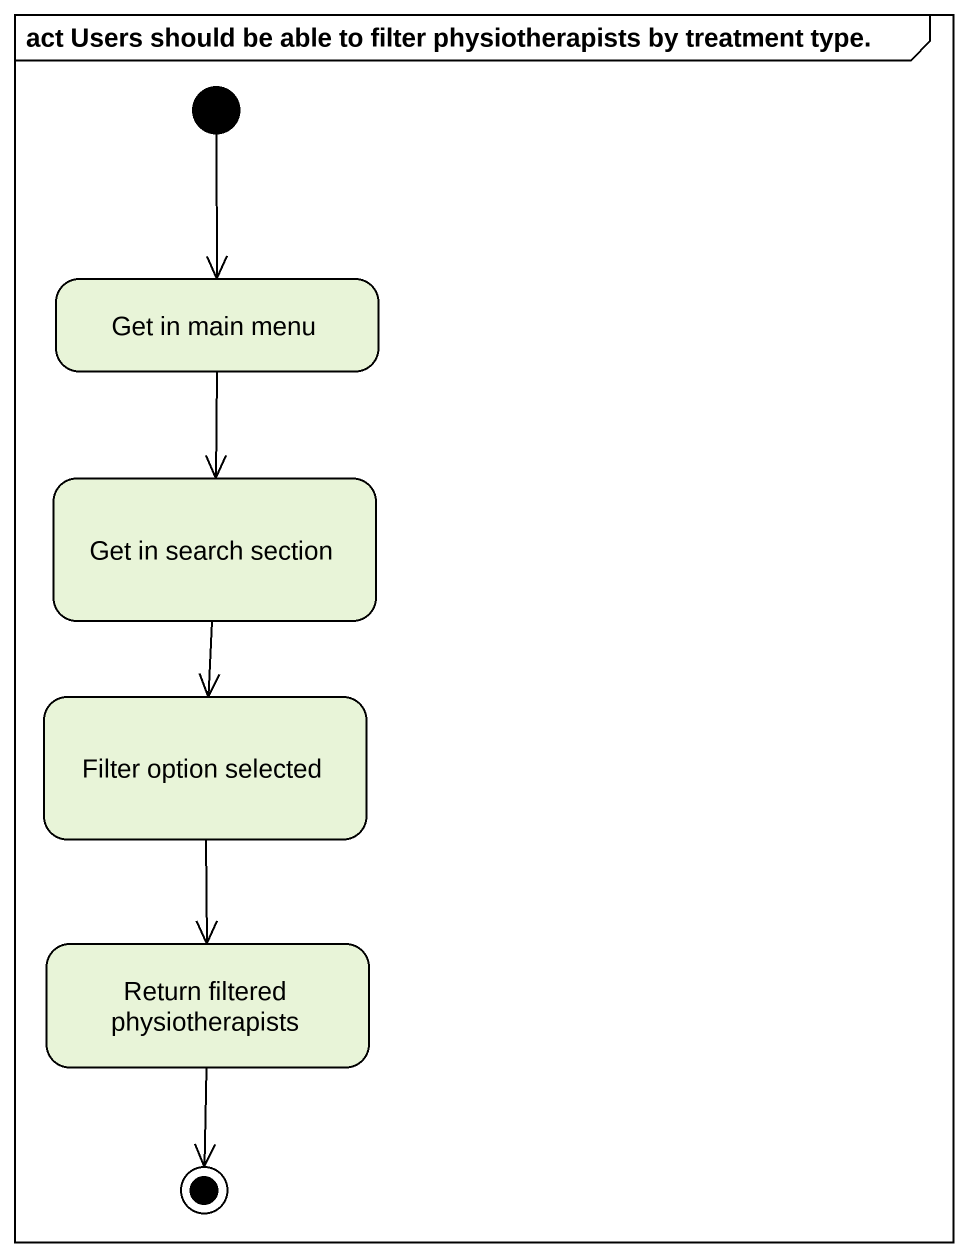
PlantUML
@startuml
mainframe act Users should be able to filter physiotherapists by treatment type.
hide empty description
state "Get in main menu" as Get_in_main_menu
state "Get in search section" as Get_in_search_section
state "Filter option selected" as Filter_option_selected
state "Return filtered physiotherapists" as Return_filtered
[*] --> Get_in_main_menu
Get_in_main_menu --> Get_in_search_section
Get_in_search_section --> Filter_option_selected
Filter_option_selected --> Return_filtered
Return_filtered --> [*]
@enduml
